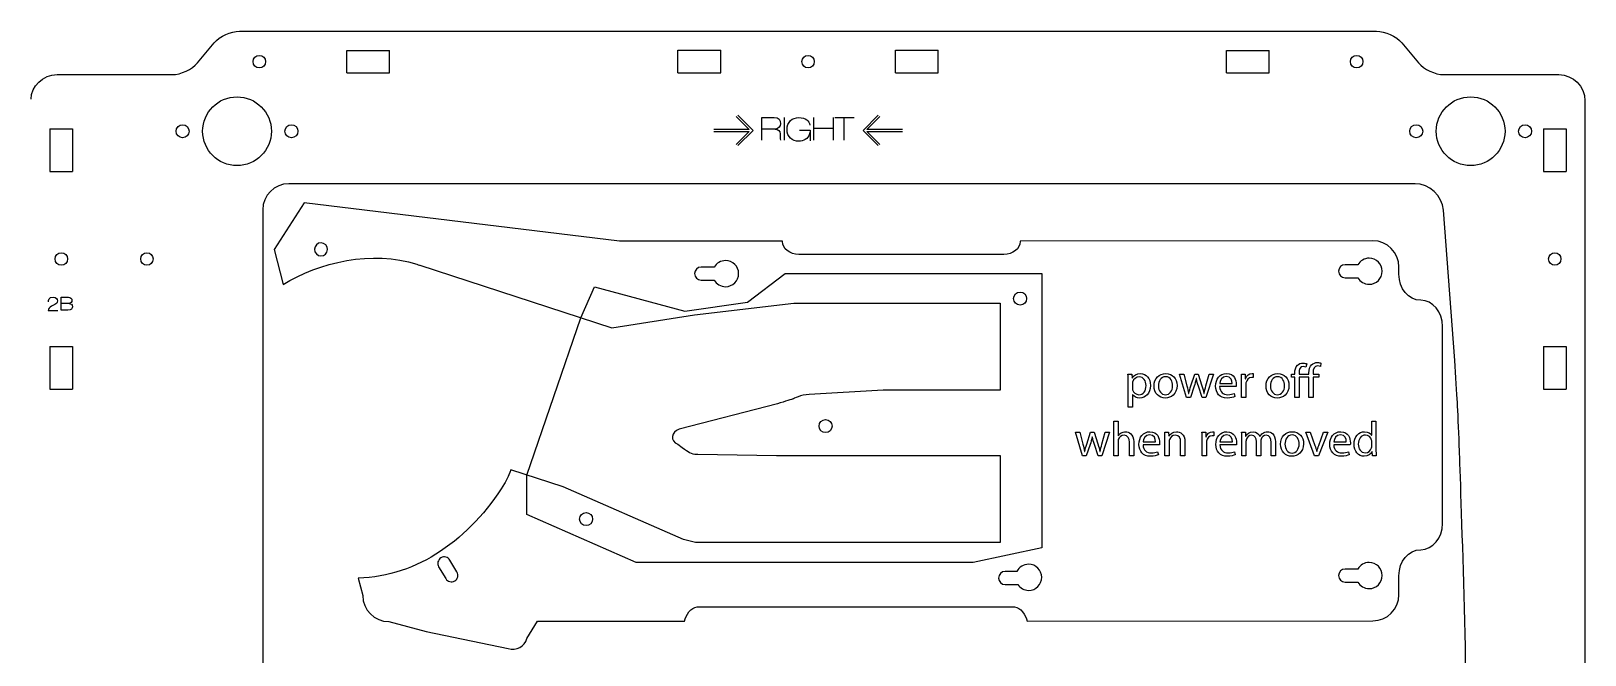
# Model space of a CAD drawing. Header units: millimetres. Extents: x -1166 to -93, y -857 to -63.
# Drawn here: x -449.9 to -92.8, y -206.1 to -62.8 of the extents above; entities that cross this region are included whole.
import ezdxf

# ---------------------------------------------------------------- set-up
doc = ezdxf.new("R2010")
doc.units = ezdxf.units.MM
doc.layers.add('CUTS', color=1, linetype='Continuous', true_color=0xff0000)
doc.layers.add('TEXT', color=5, linetype='Continuous', true_color=0x0000ff)

msp = doc.modelspace()

# ---------------------------------------------------------------- linework, layer by layer
at = {"layer": 'CUTS', "color": 1, "lineweight": 25, "true_color": 0xff0000}
for p, q in [((-377.4, -72.47), (-377.4, -67.27)), ((-377.4, -67.27), (-367.55, -67.27)), ((-367.55, -72.47), (-367.55, -67.27)), ((-301.3, -72.46), (-301.3, -67.26)), ((-301.3, -67.26), (-291.45, -67.26)), ((-291.45, -72.46), (-291.45, -67.26)), ((-251.3, -72.46), (-251.3, -67.26)), ((-251.3, -67.26), (-241.45, -67.26)), ((-241.45, -72.46), (-241.45, -67.26)), ((-175.23, -72.47), (-175.23, -67.27)), ((-175.23, -67.27), (-165.38, -67.27)), ((-165.38, -72.47), (-165.38, -67.27)), ((-377.4, -72.47), (-367.55, -72.47)), ((-301.3, -72.46), (-291.45, -72.46)), ((-251.3, -72.46), (-241.45, -72.46)), ((-175.23, -72.47), (-165.38, -72.47)), ((-445.59, -85.28), (-440.39, -85.28)), ((-445.59, -85.28), (-445.59, -95.13)), ((-440.39, -85.28), (-440.39, -95.13)), ((-102.38, -85.28), (-97.18, -85.28)), ((-102.38, -85.28), (-102.38, -95.13)), ((-97.18, -85.28), (-97.18, -95.13)), ((-445.59, -95.13), (-440.39, -95.13)), ((-102.38, -95.13), (-97.18, -95.13)), ((-445.59, -135.28), (-440.39, -135.28)), ((-445.59, -135.28), (-445.59, -145.12)), ((-440.39, -135.28), (-440.39, -145.12)), ((-102.38, -135.28), (-97.18, -135.28)), ((-102.38, -135.28), (-102.38, -145.12)), ((-97.18, -135.28), (-97.18, -145.12)), ((-445.59, -145.12), (-440.39, -145.12)), ((-102.38, -145.12), (-97.18, -145.12))]:
    msp.add_line(p, q, dxfattribs=at)
for points in [[(-402.04, -62.85), (-140.74, -62.85)], [(-411.69, -70.15), (-407.84, -65.55)], [(-134.95, -65.55), (-131.1, -70.15)], [(-443.94, -72.85), (-417.48, -72.85)], [(-125.3, -72.85), (-98.85, -72.85)], [(-92.85, -78.85), (-92.85, -444.87)], [(-131.89, -97.92), (-390.69, -97.92)], [(-277.24, -111.16), (-277.24, -111.11), (-314.74, -111.14), (-387.2, -102.3), (-394.07, -113), (-392, -121.08)], [(-396.69, -103.92), (-396.69, -346.92)], [(-122.78, -138.52), (-125.36, -104.02)], [(-226.39, -114.16), (-273.49, -114.16)], [(-141.59, -111.02), (-222.64, -111.07), (-222.64, -111.16)], [(-360.67, -116.61), (-360.63, -116.61), (-316.5, -131.03), (-297.44, -127.99), (-274.62, -125.35), (-227.22, -125.35), (-227.22, -145.35), (-247.09, -145.35)], [(-292.93, -117.06), (-295.94, -117.06)], [(-145.03, -116.52), (-147.94, -116.52)], [(-135.59, -118.67), (-135.59, -117.02)], [(-295.94, -120.06), (-292.93, -120.06)], [(-147.94, -119.52), (-145.03, -119.52)], [(-130.59, -124.67), (-130.59, -124.67)], [(-125.58, -175.97), (-125.58, -130.67)], [(-254.15, -145.35), (-271.09, -146.35)], [(-278.43, -148.5), (-301.03, -154.3)], [(-271.57, -160.35), (-227.22, -160.34), (-227.22, -180.35), (-297.27, -180.35), (-300.04, -179.67), (-327.66, -167.55), (-339.72, -163.64)], [(-301.34, -157.75), (-300.34, -158.51)], [(-296.72, -160.05), (-278.62, -160.32)], [(-352.06, -187.08), (-353.7, -184.36), (-353.7, -184.36)], [(-374.74, -188.49), (-373.72, -192.48)], [(-356.27, -185.91), (-354.63, -188.63)], [(-223.37, -186.98), (-226.08, -186.98)], [(-145.03, -186.42), (-147.94, -186.42)], [(-135.59, -192.31), (-135.59, -187.96)], [(-226.08, -189.98), (-223.19, -189.98)], [(-147.94, -189.42), (-145.03, -189.42)], [(-296.89, -195.13), (-223.92, -195.13)], [(-367.72, -198.48), (-359.14, -200.8), (-340.26, -204.71)], [(-335.97, -202.38), (-333.52, -198.43), (-299.8, -198.41)], [(-221.03, -198.36), (-141.59, -198.31)]]:
    msp.add_lwpolyline(points, dxfattribs=at)
for points in [[(-407.84, -65.55), (-406.59, -64.07), (-403.98, -62.85), (-402.04, -62.85)], [(-140.74, -62.85), (-138.8, -62.85), (-136.19, -64.07), (-134.95, -65.55)], [(-417.48, -72.85), (-415.54, -72.85), (-412.94, -71.63), (-411.69, -70.15)], [(-398.9, -69.86), (-398.9, -69.08), (-398.26, -68.44), (-397.47, -68.44)], [(-397.47, -71.29), (-398.26, -71.29), (-398.9, -70.65), (-398.9, -69.86)], [(-397.47, -68.44), (-396.69, -68.44), (-396.05, -69.08), (-396.05, -69.86)], [(-396.05, -69.86), (-396.05, -70.65), (-396.69, -71.29), (-397.47, -71.29)], [(-272.8, -69.86), (-272.8, -69.08), (-272.16, -68.44), (-271.38, -68.44)], [(-271.38, -71.29), (-272.16, -71.29), (-272.8, -70.65), (-272.8, -69.86)], [(-271.38, -68.44), (-270.59, -68.44), (-269.95, -69.08), (-269.95, -69.86)], [(-269.95, -69.86), (-269.95, -70.65), (-270.59, -71.29), (-271.38, -71.29)], [(-146.73, -69.87), (-146.73, -69.08), (-146.09, -68.44), (-145.3, -68.44)], [(-145.3, -71.29), (-146.09, -71.29), (-146.73, -70.65), (-146.73, -69.87)], [(-145.3, -68.44), (-144.52, -68.44), (-143.88, -69.08), (-143.88, -69.87)], [(-143.88, -69.87), (-143.88, -70.65), (-144.52, -71.29), (-145.3, -71.29)], [(-131.1, -70.15), (-129.85, -71.63), (-127.24, -72.85), (-125.3, -72.85)], [(-449.94, -78.45), (-449.94, -75.55), (-447.24, -72.85), (-443.94, -72.85)], [(-98.85, -72.85), (-95.55, -72.85), (-92.85, -75.55), (-92.85, -78.85)], [(-410.51, -85.85), (-410.51, -81.49), (-406.97, -77.95), (-402.61, -77.95)], [(-402.61, -77.95), (-398.25, -77.95), (-394.71, -81.49), (-394.71, -85.85)], [(-127.01, -85.85), (-127.01, -81.49), (-123.47, -77.95), (-119.11, -77.95)], [(-119.11, -77.95), (-114.75, -77.95), (-111.21, -81.49), (-111.21, -85.85)], [(-416.61, -85.85), (-416.61, -85.02), (-415.94, -84.35), (-415.11, -84.35)], [(-415.11, -84.35), (-414.28, -84.35), (-413.61, -85.02), (-413.61, -85.85)], [(-391.61, -85.85), (-391.61, -85.02), (-390.94, -84.35), (-390.11, -84.35)], [(-390.11, -84.35), (-389.28, -84.35), (-388.61, -85.02), (-388.61, -85.85)], [(-133.11, -85.85), (-133.11, -85.02), (-132.44, -84.35), (-131.61, -84.35)], [(-131.61, -84.35), (-130.78, -84.35), (-130.11, -85.02), (-130.11, -85.85)], [(-108.11, -85.85), (-108.11, -85.02), (-107.44, -84.35), (-106.61, -84.35)], [(-106.61, -84.35), (-105.78, -84.35), (-105.11, -85.02), (-105.11, -85.85)], [(-415.11, -87.35), (-415.94, -87.35), (-416.61, -86.68), (-416.61, -85.85)], [(-413.61, -85.85), (-413.61, -86.68), (-414.28, -87.35), (-415.11, -87.35)], [(-402.61, -93.75), (-406.97, -93.75), (-410.51, -90.21), (-410.51, -85.85)], [(-394.71, -85.85), (-394.71, -90.21), (-398.25, -93.75), (-402.61, -93.75)], [(-390.11, -87.35), (-390.94, -87.35), (-391.61, -86.68), (-391.61, -85.85)], [(-388.61, -85.85), (-388.61, -86.68), (-389.28, -87.35), (-390.11, -87.35)], [(-131.61, -87.35), (-132.44, -87.35), (-133.11, -86.68), (-133.11, -85.85)], [(-130.11, -85.85), (-130.11, -86.68), (-130.78, -87.35), (-131.61, -87.35)], [(-119.11, -93.75), (-123.47, -93.75), (-127.01, -90.21), (-127.01, -85.85)], [(-111.21, -85.85), (-111.21, -90.21), (-114.75, -93.75), (-119.11, -93.75)], [(-106.61, -87.35), (-107.44, -87.35), (-108.11, -86.68), (-108.11, -85.85)], [(-105.11, -85.85), (-105.11, -86.68), (-105.78, -87.35), (-106.61, -87.35)], [(-390.69, -97.92), (-394, -97.92), (-396.69, -100.61), (-396.69, -103.92)], [(-125.36, -104.02), (-125.65, -100.67), (-128.59, -97.92), (-131.89, -97.92)], [(-444.41, -115.2), (-444.41, -114.41), (-443.78, -113.78), (-442.99, -113.78)], [(-442.99, -113.78), (-442.2, -113.78), (-441.56, -114.41), (-441.56, -115.2)], [(-424.74, -115.2), (-424.74, -114.41), (-424.1, -113.78), (-423.31, -113.78)], [(-423.31, -113.78), (-422.53, -113.78), (-421.89, -114.41), (-421.89, -115.2)], [(-392, -121.08), (-383.94, -115.92), (-371.39, -113.12), (-361.29, -116.4)], [(-383.85, -111.6), (-384.63, -111.9), (-385, -112.77), (-384.7, -113.54)], [(-384.7, -113.54), (-384.4, -114.32), (-383.53, -114.69), (-382.76, -114.39)], [(-381.91, -112.45), (-382.21, -111.68), (-383.08, -111.3), (-383.85, -111.6)], [(-382.76, -114.39), (-381.99, -114.09), (-381.61, -113.22), (-381.91, -112.45)], [(-273.49, -114.16), (-275.57, -114.16), (-277.24, -112.82), (-277.24, -111.16)], [(-222.64, -111.16), (-222.64, -112.82), (-224.32, -114.16), (-226.39, -114.16)], [(-135.59, -117.02), (-135.59, -113.72), (-138.29, -111.02), (-141.59, -111.02)], [(-101.2, -115.2), (-101.2, -114.41), (-100.56, -113.78), (-99.78, -113.78)], [(-99.78, -113.78), (-98.99, -113.78), (-98.35, -114.41), (-98.35, -115.2)], [(-442.99, -116.63), (-443.78, -116.63), (-444.41, -115.99), (-444.41, -115.2)], [(-441.56, -115.2), (-441.56, -115.99), (-442.2, -116.63), (-442.99, -116.63)], [(-423.31, -116.62), (-424.1, -116.62), (-424.74, -115.99), (-424.74, -115.2)], [(-421.89, -115.2), (-421.89, -115.99), (-422.53, -116.62), (-423.31, -116.62)], [(-361.29, -116.4), (-361.08, -116.47), (-360.88, -116.54), (-360.67, -116.61)], [(-295.94, -117.06), (-296.76, -117.06), (-297.44, -117.73), (-297.44, -118.56)], [(-290.34, -115.56), (-291.45, -115.56), (-292.41, -116.16), (-292.93, -117.06)], [(-287.34, -118.56), (-287.34, -116.9), (-288.68, -115.56), (-290.34, -115.56)], [(-147.94, -116.52), (-148.77, -116.52), (-149.44, -117.19), (-149.44, -118.02)], [(-142.44, -115.02), (-143.55, -115.02), (-144.51, -115.63), (-145.03, -116.52)], [(-139.44, -118.02), (-139.44, -116.36), (-140.78, -115.02), (-142.44, -115.02)], [(-99.78, -116.63), (-100.56, -116.63), (-101.2, -115.99), (-101.2, -115.2)], [(-98.35, -115.2), (-98.35, -115.99), (-98.99, -116.63), (-99.78, -116.63)], [(-297.44, -118.56), (-297.44, -119.39), (-296.76, -120.06), (-295.94, -120.06)], [(-292.93, -120.06), (-292.41, -120.95), (-291.45, -121.56), (-290.34, -121.56)], [(-290.34, -121.56), (-288.68, -121.56), (-287.34, -120.22), (-287.34, -118.56)], [(-149.44, -118.02), (-149.44, -118.85), (-148.77, -119.52), (-147.94, -119.52)], [(-145.03, -119.52), (-144.51, -120.42), (-143.55, -121.02), (-142.44, -121.02)], [(-142.44, -121.02), (-140.78, -121.02), (-139.44, -119.68), (-139.44, -118.02)], [(-130.59, -124.67), (-133.34, -124.67), (-135.59, -121.97), (-135.59, -118.67)], [(-224.14, -124.29), (-224.14, -123.46), (-223.47, -122.79), (-222.64, -122.79)], [(-222.64, -125.79), (-223.47, -125.79), (-224.14, -125.11), (-224.14, -124.29)], [(-222.64, -122.79), (-221.81, -122.79), (-221.14, -123.46), (-221.14, -124.29)], [(-221.14, -124.29), (-221.14, -125.11), (-221.81, -125.79), (-222.64, -125.79)], [(-125.58, -130.67), (-125.58, -127.37), (-127.83, -124.67), (-130.59, -124.67)], [(-122.14, -148.14), (-122.25, -146.2), (-122.53, -141.87), (-122.78, -138.52)], [(-271.09, -146.35), (-273.03, -146.35), (-274.73, -147.35), (-274.86, -147.35)], [(-247.09, -145.35), (-249.03, -145.35), (-252.21, -145.35), (-254.15, -145.35)], [(-274.86, -147.35), (-274.99, -147.35), (-276.59, -147.87), (-278.43, -148.5)], [(-121.73, -157.78), (-121.85, -154.42), (-122.04, -150.08), (-122.14, -148.14)], [(-268.85, -153.58), (-268.85, -152.75), (-268.18, -152.08), (-267.35, -152.08)], [(-267.35, -152.08), (-266.52, -152.08), (-265.85, -152.75), (-265.85, -153.58)], [(-301.03, -154.3), (-302.86, -154.93), (-303.11, -156.95), (-301.34, -157.75)], [(-267.35, -155.08), (-268.18, -155.08), (-268.85, -154.4), (-268.85, -153.58)], [(-265.85, -153.58), (-265.85, -154.4), (-266.52, -155.08), (-267.35, -155.08)], [(-300.34, -158.51), (-298.65, -159.54), (-298.66, -160.03), (-296.72, -160.05)], [(-278.62, -160.32), (-276.68, -160.34), (-273.51, -160.35), (-271.57, -160.35)], [(-119.99, -228.93), (-119.99, -203.88), (-121.73, -157.78), (-121.73, -157.78)], [(-339.72, -163.64), (-340.31, -165.34), (-340.71, -166.08), (-341.14, -166.78)], [(-341.14, -166.78), (-349.01, -179.47), (-361.19, -188.24), (-374.74, -188.49)], [(-323.89, -174.95), (-323.89, -174.12), (-323.22, -173.45), (-322.39, -173.45)], [(-322.39, -176.45), (-323.22, -176.45), (-323.89, -175.78), (-323.89, -174.95)], [(-322.39, -173.45), (-321.56, -173.45), (-320.89, -174.12), (-320.89, -174.95)], [(-320.89, -174.95), (-320.89, -175.78), (-321.56, -176.45), (-322.39, -176.45)], [(-130.59, -181.97), (-127.83, -181.97), (-125.58, -179.26), (-125.58, -175.97)], [(-135.59, -187.96), (-135.59, -184.67), (-133.34, -181.97), (-130.59, -181.97)], [(-355.75, -183.85), (-356.46, -184.27), (-356.69, -185.2), (-356.27, -185.91)], [(-353.7, -184.36), (-354.12, -183.65), (-355.04, -183.42), (-355.75, -183.85)], [(-220.69, -185.32), (-221.87, -185.32), (-222.88, -186), (-223.37, -186.98)], [(-217.69, -188.32), (-217.69, -186.66), (-219.03, -185.32), (-220.69, -185.32)], [(-142.44, -184.92), (-143.55, -184.92), (-144.51, -185.52), (-145.03, -186.42)], [(-139.44, -187.92), (-139.44, -186.26), (-140.78, -184.92), (-142.44, -184.92)], [(-354.63, -188.63), (-354.21, -189.34), (-353.28, -189.57), (-352.57, -189.14)], [(-352.57, -189.14), (-351.86, -188.71), (-351.63, -187.79), (-352.06, -187.08)], [(-226.08, -186.98), (-226.91, -186.98), (-227.58, -187.65), (-227.58, -188.48)], [(-227.58, -188.48), (-227.58, -189.31), (-226.91, -189.98), (-226.08, -189.98)], [(-220.69, -191.32), (-219.03, -191.32), (-217.69, -189.98), (-217.69, -188.32)], [(-147.94, -186.42), (-148.77, -186.42), (-149.44, -187.09), (-149.44, -187.92)], [(-149.44, -187.92), (-149.44, -188.75), (-148.77, -189.42), (-147.94, -189.42)], [(-142.44, -190.92), (-140.78, -190.92), (-139.44, -189.58), (-139.44, -187.92)], [(-373.72, -192.48), (-373.72, -195.78), (-371.02, -198.48), (-367.72, -198.48)], [(-223.19, -189.98), (-222.65, -190.79), (-221.73, -191.32), (-220.69, -191.32)], [(-145.03, -189.42), (-144.51, -190.32), (-143.55, -190.92), (-142.44, -190.92)], [(-141.59, -198.31), (-138.29, -198.31), (-135.59, -195.62), (-135.59, -192.31)], [(-299.8, -198.41), (-299.47, -197.1), (-298.29, -195.13), (-296.89, -195.13)], [(-223.92, -195.13), (-222.53, -195.13), (-221.37, -197.08), (-221.03, -198.36)], [(-340.26, -204.71), (-338.44, -205.25), (-336.52, -204.21), (-335.97, -202.38)]]:
    msp.add_open_spline(points, degree=3, dxfattribs=at)
at = {"layer": 'TEXT', "color": 5, "lineweight": 25, "true_color": 0x0000ff}
for points in [[(-287.87, -82.44), (-284.88, -85.43), (-293.05, -85.43)], [(-287.5, -82.2), (-284.02, -85.68), (-287.5, -89.16)], [(-282.02, -87.92), (-282.02, -82.71), (-279.15, -82.71)], [(-278.95, -85.37), (-278.96, -85.39), (-282.02, -85.4)], [(-276.84, -82.71), (-276.84, -87.92)], [(-273.32, -85.59), (-270.86, -85.59), (-270.86, -88.03)], [(-270.07, -87.92), (-270.07, -82.71)], [(-270.07, -85.13), (-265.6, -85.13)], [(-265.6, -82.71), (-265.6, -87.92)], [(-265.24, -82.71), (-260.75, -82.71)], [(-263.07, -87.92), (-263.07, -82.75)], [(-255.25, -89.16), (-258.73, -85.68), (-255.25, -82.2)], [(-249.7, -85.43), (-257.87, -85.43), (-254.87, -82.43)], [(-293.05, -85.93), (-284.88, -85.93), (-287.88, -88.93)], [(-254.88, -88.92), (-257.87, -85.93), (-249.7, -85.93)], [(-320.47, -121.56), (-299.67, -127.17), (-285.27, -125.13), (-276.63, -118.56), (-217.69, -118.56), (-217.69, -181.56), (-233.43, -184.92), (-310.87, -184.92), (-335.99, -173.88), (-335.99, -164.85), (-323.6, -128.71), (-320.47, -121.56)], [(-442.99, -123.97), (-441.35, -123.97)], [(-441.46, -126.99), (-442.99, -126.99), (-442.99, -123.97), (-442.99, -123.97)], [(-446.01, -127), (-443.79, -127)], [(-444.5, -125.69), (-445.23, -126.06)], [(-441.2, -125.41), (-442.99, -125.4)], [(-441.2, -125.4), (-441.2, -125.41)], [(-153.51, -139.13), (-153.63, -139.89)], [(-197.86, -141.62), (-196.99, -141.62), (-196.93, -142.54), (-196.91, -142.54)], [(-182.65, -144.45), (-183.52, -147.01), (-184.41, -147.01), (-186.04, -141.62), (-185.04, -141.62), (-185.04, -141.62)], [(-185.04, -141.62), (-184.31, -144.36)], [(-183.41, -144.37), (-182.53, -141.62), (-181.7, -141.62), (-180.87, -144.32)], [(-182.14, -142.67), (-182.16, -142.67)], [(-179.94, -144.33), (-179.17, -141.62), (-178.2, -141.62), (-179.94, -147.01), (-180.83, -147.01), (-181.66, -144.44)], [(-171.79, -141.62), (-170.94, -141.62), (-170.89, -142.69), (-170.86, -142.69)], [(-169.08, -141.53), (-169.08, -142.45)], [(-156.28, -147.01), (-156.28, -142.36), (-158.55, -142.36), (-158.55, -147.01), (-159.52, -147.01), (-159.52, -142.36), (-160.27, -142.36), (-160.27, -141.62), (-159.52, -141.62), (-159.52, -141.45)], [(-158.55, -141.39), (-158.55, -141.62), (-156.28, -141.62), (-156.28, -141.36)], [(-156.79, -139.3), (-156.99, -140.03)], [(-155.31, -141.33), (-155.31, -141.62), (-154.01, -141.62), (-154.01, -142.36), (-155.31, -142.36), (-155.31, -147.01), (-156.28, -147.01), (-156.28, -147.01)], [(-196.82, -146.29), (-196.84, -146.29), (-196.84, -149.22), (-197.81, -149.22), (-197.81, -143.38), (-197.81, -143.38)], [(-196.84, -143.88), (-196.84, -144.82), (-196.84, -144.82)], [(-183.92, -146.08), (-183.89, -146.08)], [(-180.39, -146.08), (-180.35, -146.08)], [(-173, -144.49), (-176.79, -144.49), (-176.79, -144.49)], [(-176.78, -143.79), (-173.91, -143.79), (-173.91, -143.79)], [(-173.44, -146.09), (-173.27, -146.79)], [(-170.77, -144.14), (-170.77, -147.01), (-171.75, -147.01), (-171.75, -143.3), (-171.75, -143.3)], [(-201.13, -152.47), (-200.15, -152.47), (-200.15, -155.85), (-200.13, -155.85)], [(-200.15, -157.13), (-200.15, -160.39), (-201.13, -160.39), (-201.13, -152.47), (-201.13, -152.47)], [(-141.86, -155.7), (-141.84, -155.7), (-141.84, -152.47), (-140.87, -152.47), (-140.87, -152.47)], [(-140.87, -152.47), (-140.87, -159)], [(-206.56, -157.83), (-207.43, -160.39), (-208.32, -160.39), (-209.95, -154.99), (-208.95, -154.99), (-208.95, -154.99)], [(-208.95, -154.99), (-208.22, -157.74)], [(-207.32, -157.75), (-206.44, -154.99), (-205.61, -154.99), (-204.78, -157.69)], [(-206.05, -156.04), (-206.07, -156.04)], [(-203.85, -157.7), (-203.08, -154.99), (-202.11, -154.99), (-203.85, -160.39), (-204.74, -160.39), (-205.57, -157.82)], [(-189.41, -154.99), (-188.54, -154.99), (-188.48, -155.89), (-188.46, -155.89)], [(-188.38, -157.15), (-188.38, -160.39), (-189.36, -160.39), (-189.36, -156.45), (-189.36, -156.45)], [(-180.86, -154.99), (-180, -154.99), (-179.95, -156.06), (-179.92, -156.06)], [(-179.83, -157.51), (-179.83, -160.39), (-180.81, -160.39), (-180.81, -156.68), (-180.81, -156.68)], [(-178.15, -154.91), (-178.15, -155.83)], [(-171.74, -154.99), (-170.88, -154.99), (-170.84, -155.87), (-170.8, -155.87)], [(-170.74, -157.15), (-170.74, -160.39), (-171.69, -160.39), (-171.69, -156.45), (-171.69, -156.45)], [(-167.36, -157.06), (-167.36, -160.39), (-168.32, -160.39), (-168.32, -157.16)], [(-167.58, -155.96), (-167.56, -155.96)], [(-153.99, -158.02), (-152.94, -154.99), (-151.92, -154.99), (-154.04, -160.39), (-154.97, -160.39), (-157.02, -154.99), (-155.98, -154.99), (-155.98, -154.99)], [(-155.98, -154.99), (-154.92, -158.02)], [(-207.83, -159.45), (-207.8, -159.45)], [(-204.3, -159.45), (-204.27, -159.45)], [(-196.54, -157.18), (-196.54, -160.39), (-197.52, -160.39), (-197.52, -157.29)], [(-190.61, -157.87), (-194.4, -157.87), (-194.4, -157.87)], [(-194.39, -157.17), (-191.52, -157.17), (-191.52, -157.17)], [(-191.06, -159.46), (-190.88, -160.17)], [(-184.77, -157.18), (-184.77, -160.39), (-185.75, -160.39), (-185.75, -157.28)], [(-172.94, -157.87), (-176.73, -157.87), (-176.73, -157.87)], [(-176.72, -157.17), (-173.86, -157.17), (-173.86, -157.17)], [(-173.39, -159.46), (-173.21, -160.17)], [(-163.98, -157.22), (-163.98, -160.39), (-164.94, -160.39), (-164.94, -157.35)], [(-154.48, -159.41), (-154.45, -159.41)], [(-146.77, -157.87), (-150.56, -157.87), (-150.56, -157.87)], [(-150.55, -157.17), (-147.68, -157.17), (-147.68, -157.17)], [(-147.21, -159.46), (-147.04, -160.17)], [(-141.84, -158.13), (-141.84, -157.19), (-141.84, -157.19)], [(-140.83, -160.39), (-141.7, -160.39), (-141.74, -159.45), (-141.77, -159.45)]]:
    msp.add_lwpolyline(points, dxfattribs=at)
for points in [[(-279.15, -82.71), (-278.11, -82.71), (-277.71, -83.2), (-277.71, -84.13)], [(-278.96, -85.39), (-278.16, -85.39), (-277.81, -85.77), (-277.81, -86.48)], [(-277.71, -84.13), (-277.71, -84.63), (-278.05, -85.32), (-278.95, -85.37)], [(-276.21, -85.43), (-276.21, -83.71), (-274.99, -82.71), (-273.51, -82.71)], [(-273.51, -88.15), (-274.99, -88.15), (-276.21, -87.15), (-276.21, -85.43)], [(-273.51, -82.71), (-271.88, -82.71), (-271.13, -83.43), (-270.94, -84.44)], [(-270.86, -85.59), (-270.94, -86.2), (-271.04, -86.46), (-271.04, -86.46)], [(-277.81, -86.48), (-277.81, -86.67), (-277.79, -87.71), (-277.69, -87.92)], [(-271.04, -86.46), (-271.41, -87.66), (-272.42, -88.15), (-273.51, -88.15)], [(-445.94, -125.01), (-445.94, -124.69), (-445.93, -123.95), (-444.88, -123.95)], [(-444.88, -123.95), (-444.05, -123.95), (-443.88, -124.5), (-443.88, -124.79)], [(-443.88, -124.79), (-443.88, -125.23), (-444.14, -125.48), (-444.5, -125.69)], [(-441.35, -123.97), (-440.87, -123.97), (-440.54, -124.23), (-440.54, -124.72)], [(-440.54, -124.72), (-440.54, -125.07), (-440.85, -125.41), (-441.2, -125.4)], [(-445.23, -126.06), (-445.77, -126.38), (-446, -126.56), (-446.01, -127)], [(-440.44, -126.17), (-440.44, -126.52), (-440.67, -126.99), (-441.46, -126.99)], [(-441.2, -125.41), (-440.81, -125.43), (-440.44, -125.64), (-440.44, -126.17)], [(-158.92, -139.61), (-158.61, -139.3), (-158.16, -139.11), (-157.56, -139.11)], [(-157.56, -139.11), (-157.25, -139.11), (-156.96, -139.21), (-156.79, -139.3)], [(-155.65, -139.48), (-155.28, -139.12), (-154.79, -138.98), (-154.35, -138.98)], [(-154.35, -138.98), (-153.99, -138.98), (-153.69, -139.05), (-153.51, -139.13)], [(-197.81, -143.38), (-197.81, -142.69), (-197.83, -142.13), (-197.86, -141.62)], [(-196.91, -142.54), (-196.52, -141.89), (-195.87, -141.51), (-194.99, -141.51)], [(-195.29, -142.29), (-195.96, -142.29), (-196.6, -142.76), (-196.78, -143.49)], [(-193.69, -144.28), (-193.69, -143.21), (-194.26, -142.29), (-195.29, -142.29)], [(-194.99, -141.51), (-193.68, -141.51), (-192.69, -142.61), (-192.69, -144.24)], [(-191.86, -144.36), (-191.86, -142.57), (-190.67, -141.51), (-189.18, -141.51)], [(-189.21, -142.24), (-190.35, -142.24), (-190.86, -143.31), (-190.86, -144.33)], [(-187.59, -144.3), (-187.59, -143.39), (-188.05, -142.24), (-189.21, -142.24)], [(-189.18, -141.51), (-187.63, -141.51), (-186.59, -142.63), (-186.59, -144.27)], [(-182.16, -142.67), (-182.29, -143.31), (-182.46, -143.87), (-182.65, -144.45)], [(-181.66, -144.44), (-181.85, -143.84), (-182, -143.3), (-182.14, -142.67)], [(-177.72, -144.4), (-177.72, -142.78), (-176.77, -141.51), (-175.19, -141.51)], [(-175.27, -142.21), (-176.27, -142.21), (-176.7, -143.11), (-176.78, -143.79)], [(-173.91, -143.79), (-173.9, -143.18), (-174.17, -142.21), (-175.27, -142.21)], [(-175.19, -141.51), (-173.42, -141.51), (-172.96, -143.04), (-172.96, -144.04)], [(-171.75, -143.3), (-171.75, -142.67), (-171.76, -142.12), (-171.79, -141.62)], [(-170.86, -142.69), (-170.61, -141.96), (-170.01, -141.51), (-169.35, -141.51)], [(-169.42, -142.43), (-170.11, -142.43), (-170.6, -142.94), (-170.74, -143.68)], [(-169.08, -142.45), (-169.19, -142.43), (-169.29, -142.43), (-169.42, -142.43)], [(-169.35, -141.51), (-169.25, -141.51), (-169.17, -141.52), (-169.08, -141.53)], [(-166.13, -144.36), (-166.13, -142.57), (-164.94, -141.51), (-163.46, -141.51)], [(-163.48, -142.24), (-164.63, -142.24), (-165.13, -143.31), (-165.13, -144.33)], [(-161.86, -144.3), (-161.86, -143.39), (-162.32, -142.24), (-163.48, -142.24)], [(-163.46, -141.51), (-161.91, -141.51), (-160.86, -142.63), (-160.86, -144.27)], [(-159.52, -141.45), (-159.52, -140.69), (-159.34, -140.05), (-158.92, -139.61)], [(-157.57, -139.89), (-158.34, -139.89), (-158.55, -140.55), (-158.55, -141.39)], [(-156.99, -140.03), (-157.14, -139.96), (-157.35, -139.89), (-157.57, -139.89)], [(-156.28, -141.36), (-156.28, -140.6), (-156.11, -139.91), (-155.65, -139.48)], [(-154.27, -139.77), (-155.1, -139.77), (-155.31, -140.49), (-155.31, -141.33)], [(-153.63, -139.89), (-153.79, -139.82), (-153.98, -139.77), (-154.27, -139.77)], [(-196.78, -143.49), (-196.81, -143.61), (-196.84, -143.76), (-196.84, -143.88)], [(-196.84, -144.82), (-196.84, -144.96), (-196.83, -145.1), (-196.8, -145.22)], [(-195.16, -147.14), (-195.87, -147.14), (-196.5, -146.82), (-196.82, -146.29)], [(-196.8, -145.22), (-196.62, -145.9), (-196.03, -146.37), (-195.33, -146.37)], [(-195.33, -146.37), (-194.29, -146.37), (-193.69, -145.52), (-193.69, -144.28)], [(-192.69, -144.24), (-192.69, -146.18), (-193.89, -147.14), (-195.16, -147.14)], [(-189.27, -147.14), (-190.72, -147.14), (-191.86, -146.07), (-191.86, -144.36)], [(-190.86, -144.33), (-190.86, -145.51), (-190.19, -146.4), (-189.23, -146.4)], [(-186.59, -144.27), (-186.59, -146.27), (-187.98, -147.14), (-189.27, -147.14)], [(-189.23, -146.4), (-188.29, -146.4), (-187.59, -145.52), (-187.59, -144.3)], [(-184.31, -144.36), (-184.17, -144.96), (-184.02, -145.52), (-183.92, -146.08)], [(-183.89, -146.08), (-183.77, -145.53), (-183.59, -144.95), (-183.41, -144.37)], [(-180.87, -144.32), (-180.67, -144.96), (-180.51, -145.53), (-180.39, -146.08)], [(-180.35, -146.08), (-180.27, -145.53), (-180.12, -144.96), (-179.94, -144.33)], [(-175.07, -147.14), (-176.73, -147.14), (-177.72, -146.03), (-177.72, -144.4)], [(-176.79, -144.49), (-176.77, -145.82), (-175.93, -146.37), (-174.94, -146.37)], [(-174.94, -146.37), (-174.24, -146.37), (-173.8, -146.24), (-173.44, -146.09)], [(-172.96, -144.04), (-172.96, -144.24), (-172.98, -144.38), (-173, -144.49)], [(-170.74, -143.68), (-170.76, -143.81), (-170.77, -143.98), (-170.77, -144.14)], [(-163.55, -147.14), (-164.99, -147.14), (-166.13, -146.07), (-166.13, -144.36)], [(-165.13, -144.33), (-165.13, -145.51), (-164.46, -146.4), (-163.5, -146.4)], [(-160.86, -144.27), (-160.86, -146.27), (-162.25, -147.14), (-163.55, -147.14)], [(-163.5, -146.4), (-162.56, -146.4), (-161.86, -145.52), (-161.86, -144.3)], [(-173.27, -146.79), (-173.61, -146.95), (-174.21, -147.14), (-175.07, -147.14)], [(-206.07, -156.04), (-206.21, -156.69), (-206.37, -157.25), (-206.56, -157.83)], [(-205.57, -157.82), (-205.76, -157.21), (-205.92, -156.68), (-206.05, -156.04)], [(-200.09, -156.67), (-200.14, -156.81), (-200.15, -156.96), (-200.15, -157.13)], [(-200.13, -155.85), (-199.97, -155.57), (-199.73, -155.32), (-199.43, -155.15)], [(-198.77, -155.7), (-199.41, -155.7), (-199.9, -156.14), (-200.09, -156.67)], [(-199.43, -155.15), (-199.14, -154.98), (-198.79, -154.88), (-198.42, -154.88)], [(-197.52, -157.29), (-197.52, -156.42), (-197.84, -155.7), (-198.77, -155.7)], [(-198.42, -154.88), (-197.7, -154.88), (-196.54, -155.33), (-196.54, -157.18)], [(-195.34, -157.78), (-195.34, -156.15), (-194.38, -154.88), (-192.81, -154.88)], [(-192.88, -155.59), (-193.89, -155.59), (-194.31, -156.49), (-194.39, -157.17)], [(-191.52, -157.17), (-191.51, -156.55), (-191.78, -155.59), (-192.88, -155.59)], [(-192.81, -154.88), (-191.03, -154.88), (-190.58, -156.42), (-190.58, -157.41)], [(-189.36, -156.45), (-189.36, -155.89), (-189.37, -155.44), (-189.41, -154.99)], [(-188.46, -155.89), (-188.19, -155.38), (-187.57, -154.88), (-186.68, -154.88)], [(-188.31, -156.69), (-188.36, -156.81), (-188.38, -156.98), (-188.38, -157.15)], [(-187, -155.69), (-187.63, -155.69), (-188.14, -156.14), (-188.31, -156.69)], [(-185.75, -157.28), (-185.75, -156.41), (-186.07, -155.69), (-187, -155.69)], [(-186.68, -154.88), (-185.93, -154.88), (-184.77, -155.33), (-184.77, -157.18)], [(-180.81, -156.68), (-180.81, -156.04), (-180.82, -155.5), (-180.86, -154.99)], [(-179.92, -156.06), (-179.68, -155.34), (-179.07, -154.88), (-178.42, -154.88)], [(-179.8, -157.06), (-179.82, -157.19), (-179.83, -157.36), (-179.83, -157.51)], [(-178.48, -155.81), (-179.17, -155.81), (-179.66, -156.32), (-179.8, -157.06)], [(-178.15, -155.83), (-178.25, -155.81), (-178.35, -155.81), (-178.48, -155.81)], [(-178.42, -154.88), (-178.32, -154.88), (-178.24, -154.89), (-178.15, -154.91)], [(-177.67, -157.78), (-177.67, -156.15), (-176.71, -154.88), (-175.14, -154.88)], [(-175.22, -155.59), (-176.22, -155.59), (-176.64, -156.49), (-176.72, -157.17)], [(-173.86, -157.17), (-173.85, -156.55), (-174.11, -155.59), (-175.22, -155.59)], [(-175.14, -154.88), (-173.37, -154.88), (-172.91, -156.42), (-172.91, -157.41)], [(-171.69, -156.45), (-171.69, -155.89), (-171.72, -155.44), (-171.74, -154.99)], [(-170.8, -155.87), (-170.5, -155.36), (-170, -154.88), (-169.1, -154.88)], [(-170.66, -156.67), (-170.71, -156.8), (-170.74, -156.98), (-170.74, -157.15)], [(-169.44, -155.69), (-170.04, -155.69), (-170.5, -156.18), (-170.66, -156.67)], [(-168.32, -157.16), (-168.32, -156.3), (-168.7, -155.69), (-169.44, -155.69)], [(-169.1, -154.88), (-168.37, -154.88), (-167.81, -155.33), (-167.58, -155.96)], [(-167.56, -155.96), (-167.39, -155.65), (-167.17, -155.43), (-166.94, -155.26)], [(-167.28, -156.57), (-167.32, -156.71), (-167.36, -156.88), (-167.36, -157.06)], [(-166.11, -155.69), (-166.68, -155.69), (-167.1, -156.1), (-167.28, -156.57)], [(-166.94, -155.26), (-166.62, -155.02), (-166.28, -154.88), (-165.76, -154.88)], [(-164.94, -157.35), (-164.94, -156.3), (-165.33, -155.69), (-166.11, -155.69)], [(-165.76, -154.88), (-165.04, -154.88), (-163.98, -155.35), (-163.98, -157.22)], [(-162.79, -157.74), (-162.79, -155.94), (-161.59, -154.88), (-160.11, -154.88)], [(-160.13, -155.62), (-161.28, -155.62), (-161.78, -156.69), (-161.78, -157.7)], [(-158.52, -157.68), (-158.52, -156.77), (-158.97, -155.62), (-160.13, -155.62)], [(-160.11, -154.88), (-158.56, -154.88), (-157.51, -156.01), (-157.51, -157.65)], [(-151.5, -157.78), (-151.5, -156.15), (-150.54, -154.88), (-148.96, -154.88)], [(-149.04, -155.59), (-150.05, -155.59), (-150.47, -156.49), (-150.55, -157.17)], [(-147.68, -157.17), (-147.67, -156.55), (-147.94, -155.59), (-149.04, -155.59)], [(-148.96, -154.88), (-147.19, -154.88), (-146.74, -156.42), (-146.74, -157.41)], [(-145.91, -157.77), (-145.92, -155.98), (-144.8, -154.88), (-143.49, -154.88)], [(-143.3, -155.65), (-144.32, -155.65), (-144.92, -156.54), (-144.92, -157.73)], [(-143.49, -154.88), (-142.66, -154.88), (-142.11, -155.27), (-141.86, -155.7)], [(-141.89, -156.78), (-142.03, -156.16), (-142.57, -155.65), (-143.3, -155.65)], [(-141.84, -157.19), (-141.84, -157.07), (-141.85, -156.9), (-141.89, -156.78)], [(-208.22, -157.74), (-208.08, -158.34), (-207.93, -158.9), (-207.83, -159.45)], [(-207.8, -159.45), (-207.68, -158.91), (-207.5, -158.33), (-207.32, -157.75)], [(-204.78, -157.69), (-204.58, -158.34), (-204.42, -158.91), (-204.3, -159.45)], [(-204.27, -159.45), (-204.18, -158.91), (-204.03, -158.34), (-203.85, -157.7)], [(-192.68, -160.51), (-194.35, -160.51), (-195.34, -159.41), (-195.34, -157.78)], [(-194.4, -157.87), (-194.38, -159.2), (-193.54, -159.74), (-192.55, -159.74)], [(-190.88, -160.17), (-191.22, -160.32), (-191.83, -160.51), (-192.68, -160.51)], [(-192.55, -159.74), (-191.85, -159.74), (-191.41, -159.62), (-191.06, -159.46)], [(-190.58, -157.41), (-190.58, -157.61), (-190.59, -157.76), (-190.61, -157.87)], [(-175.02, -160.51), (-176.68, -160.51), (-177.67, -159.41), (-177.67, -157.78)], [(-176.73, -157.87), (-176.71, -159.2), (-175.87, -159.74), (-174.88, -159.74)], [(-173.21, -160.17), (-173.56, -160.32), (-174.16, -160.51), (-175.02, -160.51)], [(-174.88, -159.74), (-174.18, -159.74), (-173.74, -159.62), (-173.39, -159.46)], [(-172.91, -157.41), (-172.91, -157.61), (-172.92, -157.76), (-172.94, -157.87)], [(-160.2, -160.51), (-161.65, -160.51), (-162.79, -159.44), (-162.79, -157.74)], [(-161.78, -157.7), (-161.78, -158.89), (-161.12, -159.78), (-160.16, -159.78)], [(-157.51, -157.65), (-157.51, -159.64), (-158.91, -160.51), (-160.2, -160.51)], [(-160.16, -159.78), (-159.22, -159.78), (-158.52, -158.9), (-158.52, -157.68)], [(-154.92, -158.02), (-154.74, -158.52), (-154.59, -158.96), (-154.48, -159.41)], [(-154.45, -159.41), (-154.33, -158.96), (-154.17, -158.52), (-153.99, -158.02)], [(-148.84, -160.51), (-150.5, -160.51), (-151.5, -159.41), (-151.5, -157.78)], [(-150.56, -157.87), (-150.54, -159.2), (-149.7, -159.74), (-148.71, -159.74)], [(-147.04, -160.17), (-147.38, -160.32), (-147.98, -160.51), (-148.84, -160.51)], [(-148.71, -159.74), (-148.01, -159.74), (-147.57, -159.62), (-147.21, -159.46)], [(-146.74, -157.41), (-146.74, -157.61), (-146.75, -157.76), (-146.77, -157.87)], [(-143.59, -160.51), (-144.9, -160.51), (-145.91, -159.41), (-145.91, -157.77)], [(-144.92, -157.73), (-144.92, -158.82), (-144.37, -159.72), (-143.32, -159.72)], [(-141.77, -159.45), (-142.06, -160.06), (-142.71, -160.51), (-143.59, -160.51)], [(-143.32, -159.72), (-142.67, -159.72), (-142.06, -159.28), (-141.89, -158.55)], [(-141.89, -158.55), (-141.85, -158.42), (-141.84, -158.28), (-141.84, -158.13)], [(-140.87, -159), (-140.87, -159.48), (-140.85, -160.02), (-140.83, -160.39)]]:
    msp.add_open_spline(points, degree=3, dxfattribs=at)

doc.saveas('drawing.dxf')
